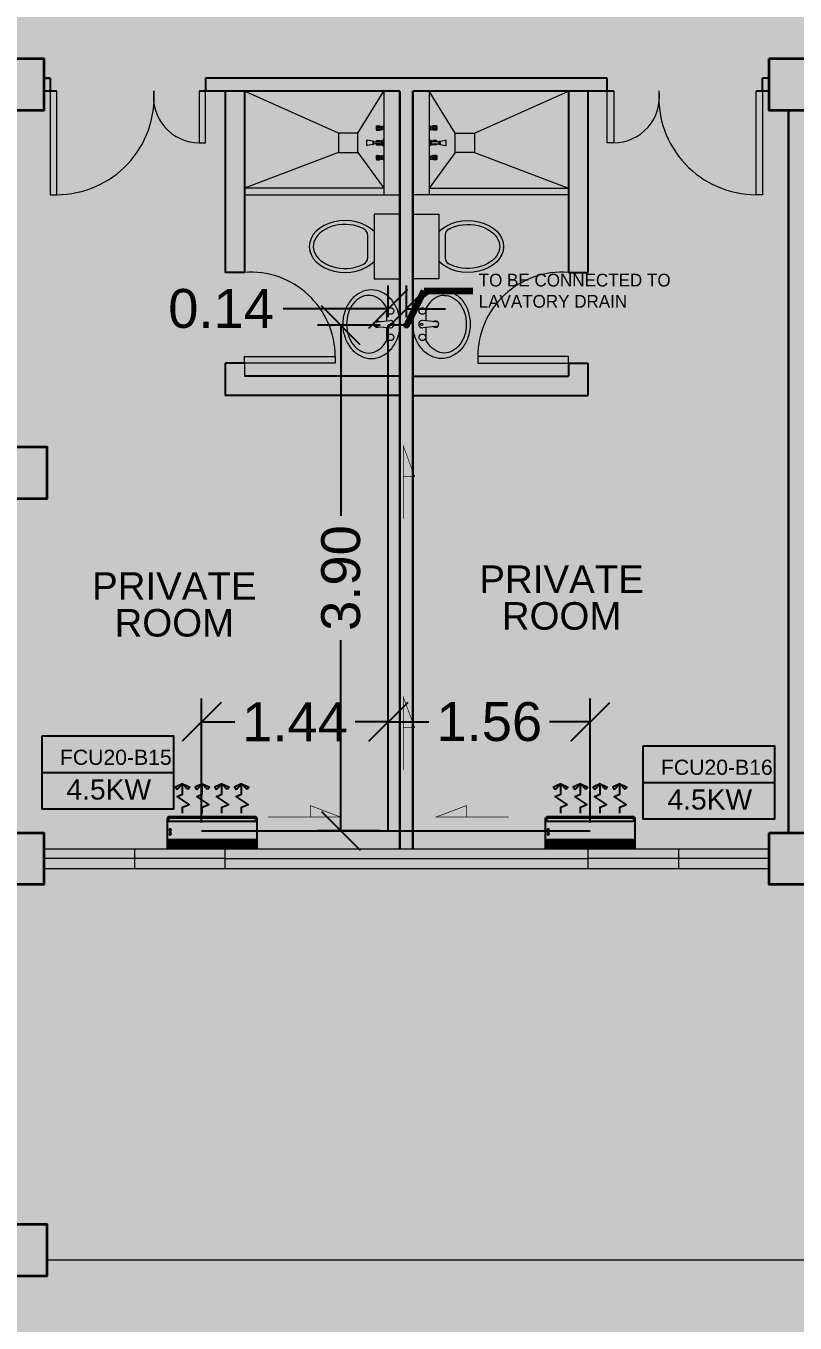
# Model space of a CAD drawing. Header units: millimetres. Extents: x -60 to 576, y -39 to 287.
# Drawn here: x 256.1 to 262.04, y 100.2 to 110.21 of the extents above; entities that cross this region are included whole.
import ezdxf

# ---------------------------------------------------------------- set-up
doc = ezdxf.new("R2010")
doc.units = ezdxf.units.MM
doc.header["$MEASUREMENT"] = 0
for name, color, linetype in [('AIR', 7, 'Continuous'), ('AIR-00', 7, 'Continuous'), ('AIR-02', 7, 'Continuous'), ('AIR-03', 7, 'Continuous'), ('DRAIN PIPE', 7, 'Continuous'), ('fcu drain', 7, 'Continuous'), ('label', 7, 'Continuous'), ('Legends', 7, 'Continuous'), ('M-AC-TEXT', 7, 'Continuous')]:
    doc.layers.add(name, color=color, linetype=linetype)
doc.styles.add('ar-dim-axis', font='romans.shx', dxfattribs={"width": 0.8})
doc.styles.add('OIP FONT', font='GOTHIC.TTF', dxfattribs={"height": 150})
doc.styles.get("Standard").update_dxf_attribs({"font": 'arial.ttf'})
doc.styles.add('SWISSLT175', font='swissl.ttf', dxfattribs={"height": 0.175})
doc.dimstyles.new('ar-dim-axis', dxfattribs={"dimtxt": 350, "dimasz": 250, "dimexe": 75, "dimexo": 75, "dimgap": 200, "dimtad": 1, "dimdec": 0, "dimzin": 12, "dimdsep": 46, "dimtxsty": 'ar-dim-axis', "dimblk": 'ARCHTICK', "dimcen": 120, "dimclrd": 11, "dimclre": 8, "dimclrt": 4, "dimadec": 0, "dimazin": 3, "dimtm": 1, "dimtfac": 1, "dimtdec": 0, "dimtix": 1, "dimtmove": 2, "dimatfit": 3, "dimldrblk": 'ARCHTICK', "dimfxl": 1, "dimtolj": 1, "dimtzin": 0, "dimarcsym": 1})
doc.dimstyles.new('Copy of dimension', dxfattribs={"dimtxt": 0.3, "dimasz": 0.3, "dimexe": 0.18, "dimexo": 0.0625, "dimgap": 0.09, "dimtad": 0, "dimzin": 0, "dimdsep": 46, "dimtxsty": 'Standard', "dimblk": 'OBLIQUE', "dimcen": 0.09, "dimclrd": 256, "dimclre": 256, "dimclrt": 256, "dimadec": 0, "dimazin": 0, "dimtfac": 1, "dimtofl": 0, "dimtmove": 0, "dimatfit": 3, "dimldrblk": 'OBLIQUE', "dimfxl": 1, "dimtolj": 1, "dimtzin": 0, "dimarcsym": 0})

# ---------------------------------------------------------------- blocks, each defined once
blk = doc.blocks.new('_ARCHTICK')
at = {"color": 0, "linetype": 'ByBlock', "const_width": 0.15}
blk.add_lwpolyline([(-0.5, -0.5), (0.5, 0.5)], dxfattribs=at)
blk = doc.blocks.new('CARRIER-S30-32 (FCD)')
at = {"layer": 'AIR-00'}
for p, q in [((0.825, -0.05), (-0.825, -0.05)), ((0.825, -0.075), (-0.825, -0.075)), ((0.825, -0.1), (-0.825, -0.1)), ((0.825, -0.125), (-0.825, -0.125)), ((0.825, -0.15), (-0.825, -0.15)), ((-0.6, -0.025), (-0.6, -0.175)), ((-0.4, -0.025), (-0.4, -0.175)), ((-0.2, -0.025), (-0.2, -0.175)), ((0, -0.025), (0, -0.175)), ((0.2, -0.025), (0.2, -0.175)), ((0.4, -0.025), (0.4, -0.175)), ((0.6, -0.025), (0.6, -0.175))]:
    blk.add_line(p, q, dxfattribs=at)
for points in [[(-0.825, -0.025), (0.825, -0.025), (0.825, -0.175), (-0.825, -0.175)], [(-0.664, -1.134), (-0.562, -1.239), (-0.697, -1.177)], [(-0.461, -1.134), (-0.562, -1.239), (-0.428, -1.177)], [(-0.289, -1.134), (-0.188, -1.239), (-0.322, -1.177)], [(-0.086, -1.134), (-0.188, -1.239), (-0.053, -1.177)], [(0.086, -1.134), (0.187, -1.239), (0.053, -1.177)], [(0.289, -1.134), (0.187, -1.239), (0.322, -1.177)], [(0.461, -1.134), (0.562, -1.239), (0.428, -1.177)], [(0.664, -1.134), (0.562, -1.239), (0.697, -1.177)]]:
    blk.add_lwpolyline(points, close=True, dxfattribs=at)
blk.add_lwpolyline([(-0.8, -0.595), (0.8, -0.595, 0.414214), (0.825, -0.57), (0.825, -0.525), (-0.825, -0.525), (-0.825, -0.57, 0.414214)], format="xyb", close=True, dxfattribs=at)
for points in [[(-0.562, -0.678), (-0.562, -0.794), (-0.44, -0.843), (-0.667, -0.996), (-0.562, -1.044), (-0.562, -1.239)], [(-0.188, -0.678), (-0.188, -0.794), (-0.065, -0.843), (-0.292, -0.996), (-0.188, -1.044), (-0.188, -1.239)], [(0.187, -0.678), (0.187, -0.794), (0.31, -0.843), (0.083, -0.996), (0.187, -1.044), (0.187, -1.239)], [(0.562, -0.678), (0.562, -0.794), (0.685, -0.843), (0.458, -0.996), (0.562, -1.044), (0.562, -1.239)]]:
    blk.add_lwpolyline(points, dxfattribs=at)
at = {"layer": 'AIR-02'}
for centre in [(-0.8, -0.285), (-0.8, -0.36)]:
    blk.add_circle(centre, 0.0187, dxfattribs=at)
at = {"layer": 'AIR-03'}
blk.add_lwpolyline([(-0.8, -0.62), (0.8, -0.62, 0.414214), (0.85, -0.57), (0.85, 0), (-0.85, 0), (-0.85, -0.57, 0.414214)], format="xyb", close=True, dxfattribs=at)
blk = doc.blocks.new('_Oblique')
at = {"color": 0, "linetype": 'ByBlock', "lineweight": -2}
blk.add_line((-0.5, -0.5), (0.5, 0.5), dxfattribs=at)
blk = doc.blocks.new('*D252')
at = {"lineweight": -2, "transparency": 16777216}
for p, q in [((258.898, 107.966), (258.898, 108.212)), ((259.039, 107.966), (259.039, 108.212)), ((258.898, 108.032), (258.086, 108.032)), ((259.039, 108.032), (259.339, 108.032))]:
    blk.add_line(p, q, dxfattribs=at)
at = {"layer": 'Defpoints', "color": 0, "transparency": 16777216}
for p in [(259.039, 108.032), (258.898, 107.904), (259.039, 107.904)]:
    blk.add_point(p, dxfattribs=at)
at = {"lineweight": -2, "transparency": 16777216, "xscale": 0.3, "yscale": 0.3, "zscale": 0.3}
blk.add_blockref('_Oblique', (258.898, 108.032), dxfattribs=at)
at = {"lineweight": -2, "transparency": 16777216, "xscale": 0.3, "yscale": 0.3, "zscale": 0.3, "rotation": 180}
blk.add_blockref('_Oblique', (259.039, 108.032), dxfattribs=at)
at = {"transparency": 16777216, "insert": (257.607, 108.032), "char_height": 0.3, "attachment_point": 5}
blk.add_mtext('\\A1;0.14', dxfattribs=at)
blk = doc.blocks.new('*D253')
at = {"lineweight": -2, "transparency": 16777216}
for p, q in [((258.836, 107.904), (258.352, 107.904)), ((258.532, 107.904), (258.532, 106.432)), ((258.532, 104.002), (258.532, 105.474)), ((258.836, 104.002), (258.352, 104.002))]:
    blk.add_line(p, q, dxfattribs=at)
at = {"layer": 'Defpoints', "color": 0, "transparency": 16777216}
for p in [(258.898, 107.904), (258.532, 104.002), (258.898, 104.002)]:
    blk.add_point(p, dxfattribs=at)
at = {"lineweight": -2, "transparency": 16777216, "xscale": 0.3, "yscale": 0.3, "zscale": 0.3}
for p, rotation in [((258.532, 107.904), 90), ((258.532, 104.002), 270)]:
    blk.add_blockref('_Oblique', p, dxfattribs=dict(at, rotation=rotation))
at = {"transparency": 16777216, "insert": (258.532, 105.953), "char_height": 0.3, "attachment_point": 5, "rotation": 90}
blk.add_mtext('\\A1;3.90', dxfattribs=at)
blk = doc.blocks.new('*D254')
at = {"lineweight": -2, "transparency": 16777216}
for p, q in [((257.457, 104.065), (257.457, 105.023)), ((258.898, 104.065), (258.898, 105.023)), ((257.457, 104.843), (257.713, 104.843)), ((258.898, 104.843), (258.643, 104.843))]:
    blk.add_line(p, q, dxfattribs=at)
at = {"layer": 'Defpoints', "color": 0, "transparency": 16777216}
for p in [(257.457, 104.843), (257.457, 104.002), (258.898, 104.002)]:
    blk.add_point(p, dxfattribs=at)
at = {"lineweight": -2, "transparency": 16777216, "xscale": 0.3, "yscale": 0.3, "zscale": 0.3, "rotation": 180}
blk.add_blockref('_Oblique', (257.457, 104.843), dxfattribs=at)
at = {"lineweight": -2, "transparency": 16777216, "xscale": 0.3, "yscale": 0.3, "zscale": 0.3}
blk.add_blockref('_Oblique', (258.898, 104.843), dxfattribs=at)
at = {"transparency": 16777216, "insert": (258.178, 104.843), "char_height": 0.3, "attachment_point": 5}
blk.add_mtext('\\A1;1.44', dxfattribs=at)
blk = doc.blocks.new('*D255')
at = {"lineweight": -2, "transparency": 16777216}
for p, q in [((258.898, 104.065), (258.898, 105.023)), ((260.457, 104.065), (260.457, 105.023)), ((258.898, 104.843), (259.212, 104.843)), ((260.457, 104.843), (260.143, 104.843))]:
    blk.add_line(p, q, dxfattribs=at)
at = {"layer": 'Defpoints', "color": 0, "transparency": 16777216}
for p in [(260.457, 104.843), (258.898, 104.002), (260.457, 104.002)]:
    blk.add_point(p, dxfattribs=at)
at = {"lineweight": -2, "transparency": 16777216, "xscale": 0.3, "yscale": 0.3, "zscale": 0.3, "rotation": 180}
blk.add_blockref('_Oblique', (258.898, 104.843), dxfattribs=at)
at = {"lineweight": -2, "transparency": 16777216, "xscale": 0.3, "yscale": 0.3, "zscale": 0.3}
blk.add_blockref('_Oblique', (260.457, 104.843), dxfattribs=at)
at = {"transparency": 16777216, "insert": (259.678, 104.843), "char_height": 0.3, "attachment_point": 5}
blk.add_mtext('\\A1;1.56', dxfattribs=at)

msp = doc.modelspace()

# ---------------------------------------------------------------- linework, layer by layer
at = {"color": 8, "lineweight": 25}
for p, q in [((256.288, 109.812), (256.238, 109.812)), ((256.238, 109.812), (256.288, 109.812)), ((256.288, 109.812), (256.288, 109.712)), ((260.588, 109.812), (257.488, 109.812)), ((257.488, 109.812), (257.488, 109.712)), ((260.588, 109.712), (260.588, 109.812)), ((261.838, 109.812), (261.788, 109.812)), ((261.788, 109.712), (261.788, 109.812)), ((256.338, 109.712), (256.238, 109.712)), ((258.988, 109.712), (257.438, 109.712)), ((258.988, 103.862), (258.988, 109.712)), ((258.988, 109.712), (258.988, 103.862)), ((259.088, 103.862), (259.088, 109.712)), ((259.088, 109.712), (259.088, 103.862)), ((260.638, 109.712), (259.088, 109.712)), ((261.838, 109.712), (261.738, 109.712)), ((261.988, 103.987), (261.988, 109.562)), ((261.988, 109.562), (261.988, 103.987)), ((258.988, 107.327), (258.988, 109.277))]:
    msp.add_line(p, q, dxfattribs=at)
at = {"color": 8, "lineweight": 25, "ltscale": 0.3}
for p, q in [((257.638, 109.712), (257.638, 108.312)), ((257.788, 109.712), (257.788, 108.312)), ((260.288, 109.712), (260.288, 108.312)), ((260.438, 109.712), (260.438, 108.312)), ((257.788, 108.312), (257.638, 108.312)), ((260.288, 108.312), (260.438, 108.312)), ((257.638, 107.612), (257.638, 107.362)), ((257.788, 107.612), (257.638, 107.612)), ((260.288, 107.612), (260.288, 107.512)), ((260.288, 107.612), (260.438, 107.612)), ((260.438, 107.612), (260.438, 107.362)), ((258.988, 107.512), (257.788, 107.512)), ((259.088, 107.512), (260.288, 107.512)), ((258.988, 107.362), (257.638, 107.362)), ((259.088, 107.362), (260.438, 107.362))]:
    msp.add_line(p, q, dxfattribs=at)
at = {"color": 8, "lineweight": 9}
for p, q in [((258.863, 109.712), (257.788, 109.712)), ((258.863, 109.712), (258.863, 108.912)), ((259.213, 109.712), (259.213, 108.912)), ((258.805, 109.439), (258.805, 109.413)), ((258.805, 109.439), (258.806, 109.439)), ((258.806, 109.439), (258.808, 109.443)), ((258.806, 109.439), (258.806, 109.413)), ((258.808, 109.443), (258.808, 109.409)), ((258.808, 109.443), (258.83, 109.443)), ((258.817, 109.439), (258.829, 109.439)), ((258.83, 109.443), (258.834, 109.441)), ((258.83, 109.439), (258.83, 109.432)), ((258.836, 109.44), (258.842, 109.44)), ((258.842, 109.44), (258.844, 109.439)), ((258.842, 109.44), (258.842, 109.412)), ((258.844, 109.439), (258.844, 109.413)), ((258.856, 109.437), (258.844, 109.437)), ((258.863, 109.443), (258.856, 109.44)), ((258.856, 109.44), (258.856, 109.412)), ((258.863, 109.443), (258.863, 109.409)), ((258.863, 109.443), (258.863, 109.409)), ((258.863, 109.443), (258.863, 109.443)), ((259.213, 109.443), (259.213, 109.409)), ((259.214, 109.443), (259.213, 109.443)), ((259.214, 109.443), (259.214, 109.409)), ((259.214, 109.443), (259.221, 109.44)), ((259.221, 109.44), (259.221, 109.412)), ((259.221, 109.437), (259.233, 109.437)), ((259.235, 109.44), (259.233, 109.439)), ((259.233, 109.439), (259.233, 109.413)), ((259.235, 109.44), (259.235, 109.412)), ((259.241, 109.44), (259.235, 109.44)), ((259.247, 109.443), (259.243, 109.441)), ((259.269, 109.443), (259.247, 109.443)), ((259.247, 109.439), (259.247, 109.432)), ((259.26, 109.439), (259.248, 109.439)), ((259.269, 109.443), (259.269, 109.409)), ((259.27, 109.439), (259.269, 109.443)), ((259.27, 109.439), (259.27, 109.413)), ((259.272, 109.439), (259.27, 109.439)), ((259.272, 109.439), (259.272, 109.413)), ((258.778, 109.325), (258.736, 109.333)), ((258.805, 109.413), (258.806, 109.413)), ((258.806, 109.413), (258.808, 109.409)), ((258.808, 109.409), (258.83, 109.409)), ((258.817, 109.432), (258.829, 109.432)), ((258.817, 109.42), (258.829, 109.42)), ((258.817, 109.413), (258.829, 109.413)), ((258.83, 109.413), (258.83, 109.42)), ((258.83, 109.409), (258.834, 109.412)), ((258.836, 109.412), (258.842, 109.412)), ((258.842, 109.412), (258.844, 109.413)), ((258.856, 109.415), (258.844, 109.415)), ((258.863, 109.409), (258.856, 109.412)), ((258.857, 109.33), (258.863, 109.341)), ((258.863, 109.409), (258.863, 109.409)), ((258.863, 109.341), (258.863, 109.283)), ((259.214, 109.409), (259.213, 109.409)), ((259.219, 109.33), (259.213, 109.341)), ((259.213, 109.341), (259.213, 109.283)), ((259.214, 109.409), (259.221, 109.412)), ((259.221, 109.415), (259.233, 109.415)), ((259.235, 109.412), (259.233, 109.413)), ((259.241, 109.412), (259.235, 109.412)), ((259.247, 109.409), (259.243, 109.412)), ((259.247, 109.413), (259.247, 109.42)), ((259.269, 109.409), (259.247, 109.409)), ((259.26, 109.432), (259.248, 109.432)), ((259.26, 109.42), (259.248, 109.42)), ((259.26, 109.413), (259.248, 109.413)), ((259.27, 109.413), (259.269, 109.409)), ((259.272, 109.413), (259.27, 109.413)), ((259.299, 109.325), (259.341, 109.333)), ((258.731, 109.293), (258.731, 109.332)), ((258.778, 109.3), (258.736, 109.292)), ((258.785, 109.325), (258.778, 109.325)), ((258.778, 109.325), (258.778, 109.3)), ((258.778, 109.325), (258.778, 109.3)), ((258.778, 109.3), (258.785, 109.3)), ((258.785, 109.3), (258.785, 109.325)), ((258.785, 109.32), (258.848, 109.32)), ((258.848, 109.305), (258.785, 109.305)), ((258.805, 109.325), (258.805, 109.32)), ((258.805, 109.325), (258.806, 109.325)), ((258.805, 109.305), (258.805, 109.299)), ((258.805, 109.299), (258.806, 109.299)), ((258.806, 109.325), (258.808, 109.329)), ((258.806, 109.325), (258.806, 109.32)), ((258.806, 109.305), (258.806, 109.299)), ((258.806, 109.299), (258.808, 109.296)), ((258.808, 109.329), (258.808, 109.32)), ((258.808, 109.329), (258.83, 109.329)), ((258.808, 109.305), (258.808, 109.296)), ((258.808, 109.296), (258.83, 109.296)), ((258.817, 109.325), (258.829, 109.325)), ((258.817, 109.299), (258.829, 109.299)), ((258.83, 109.329), (258.834, 109.327)), ((258.83, 109.326), (258.83, 109.32)), ((258.83, 109.299), (258.83, 109.305)), ((258.83, 109.296), (258.834, 109.298)), ((258.836, 109.326), (258.842, 109.326)), ((258.836, 109.298), (258.842, 109.298)), ((258.842, 109.326), (258.842, 109.32)), ((258.842, 109.326), (258.844, 109.326)), ((258.842, 109.305), (258.842, 109.298)), ((258.842, 109.298), (258.844, 109.299)), ((258.844, 109.326), (258.844, 109.32)), ((258.848, 109.324), (258.844, 109.324)), ((258.844, 109.305), (258.844, 109.299)), ((258.848, 109.301), (258.844, 109.301)), ((258.848, 109.295), (258.848, 109.33)), ((258.848, 109.33), (258.857, 109.33)), ((258.848, 109.32), (258.848, 109.305)), ((258.857, 109.295), (258.848, 109.295)), ((258.857, 109.295), (258.857, 109.33)), ((258.857, 109.33), (258.857, 109.295)), ((258.863, 109.283), (258.857, 109.295)), ((259.213, 109.283), (259.219, 109.295)), ((259.219, 109.295), (259.219, 109.33)), ((259.229, 109.33), (259.219, 109.33)), ((259.219, 109.33), (259.219, 109.295)), ((259.219, 109.295), (259.229, 109.295)), ((259.229, 109.295), (259.229, 109.33)), ((259.229, 109.324), (259.233, 109.324)), ((259.291, 109.32), (259.229, 109.32)), ((259.229, 109.32), (259.229, 109.305)), ((259.229, 109.305), (259.291, 109.305)), ((259.229, 109.301), (259.233, 109.301)), ((259.233, 109.326), (259.233, 109.32)), ((259.235, 109.326), (259.233, 109.326)), ((259.233, 109.305), (259.233, 109.299)), ((259.235, 109.298), (259.233, 109.299)), ((259.235, 109.326), (259.235, 109.32)), ((259.241, 109.326), (259.235, 109.326)), ((259.235, 109.305), (259.235, 109.298)), ((259.241, 109.298), (259.235, 109.298)), ((259.247, 109.329), (259.243, 109.327)), ((259.247, 109.296), (259.243, 109.298)), ((259.269, 109.329), (259.247, 109.329)), ((259.247, 109.326), (259.247, 109.32)), ((259.247, 109.299), (259.247, 109.305)), ((259.269, 109.296), (259.247, 109.296)), ((259.26, 109.325), (259.248, 109.325)), ((259.26, 109.299), (259.248, 109.299)), ((259.269, 109.329), (259.269, 109.32)), ((259.27, 109.325), (259.269, 109.329)), ((259.269, 109.305), (259.269, 109.296)), ((259.27, 109.299), (259.269, 109.296)), ((259.27, 109.325), (259.27, 109.32)), ((259.272, 109.325), (259.27, 109.325)), ((259.27, 109.305), (259.27, 109.299)), ((259.272, 109.299), (259.27, 109.299)), ((259.272, 109.325), (259.272, 109.32)), ((259.272, 109.305), (259.272, 109.299)), ((259.291, 109.325), (259.299, 109.325)), ((259.291, 109.3), (259.291, 109.325)), ((259.299, 109.3), (259.291, 109.3)), ((259.299, 109.325), (259.299, 109.3)), ((259.299, 109.325), (259.299, 109.3)), ((259.299, 109.3), (259.341, 109.292)), ((259.345, 109.293), (259.345, 109.332)), ((258.805, 109.212), (258.806, 109.212)), ((258.805, 109.212), (258.805, 109.186)), ((258.805, 109.186), (258.806, 109.186)), ((258.806, 109.212), (258.808, 109.215)), ((258.806, 109.212), (258.806, 109.186)), ((258.806, 109.186), (258.808, 109.182)), ((258.808, 109.215), (258.83, 109.215)), ((258.808, 109.215), (258.808, 109.182)), ((258.808, 109.182), (258.83, 109.182)), ((258.817, 109.212), (258.829, 109.212)), ((258.817, 109.205), (258.829, 109.205)), ((258.817, 109.193), (258.829, 109.193)), ((258.817, 109.186), (258.829, 109.186)), ((258.83, 109.215), (258.834, 109.213)), ((258.83, 109.212), (258.83, 109.205)), ((258.83, 109.186), (258.83, 109.193)), ((258.83, 109.182), (258.834, 109.184)), ((258.836, 109.213), (258.842, 109.213)), ((258.836, 109.185), (258.842, 109.185)), ((258.842, 109.213), (258.842, 109.185)), ((258.842, 109.213), (258.844, 109.212)), ((258.842, 109.185), (258.844, 109.186)), ((258.844, 109.212), (258.844, 109.186)), ((258.856, 109.21), (258.844, 109.21)), ((258.856, 109.187), (258.844, 109.187)), ((258.862, 109.216), (258.856, 109.212)), ((258.856, 109.212), (258.856, 109.185)), ((258.862, 109.182), (258.856, 109.185)), ((258.862, 109.216), (258.863, 109.216)), ((258.862, 109.216), (258.862, 109.182)), ((258.862, 109.182), (258.863, 109.182)), ((258.863, 109.216), (258.863, 109.182)), ((259.214, 109.216), (259.213, 109.216)), ((259.213, 109.216), (259.213, 109.182)), ((259.214, 109.182), (259.213, 109.182)), ((259.214, 109.216), (259.221, 109.212)), ((259.214, 109.216), (259.214, 109.182)), ((259.214, 109.182), (259.221, 109.185)), ((259.221, 109.212), (259.221, 109.185)), ((259.221, 109.21), (259.233, 109.21)), ((259.221, 109.187), (259.233, 109.187)), ((259.235, 109.213), (259.233, 109.212)), ((259.233, 109.212), (259.233, 109.186)), ((259.235, 109.185), (259.233, 109.186)), ((259.241, 109.213), (259.235, 109.213)), ((259.235, 109.213), (259.235, 109.185)), ((259.241, 109.185), (259.235, 109.185)), ((259.247, 109.215), (259.243, 109.213)), ((259.247, 109.182), (259.243, 109.184)), ((259.269, 109.215), (259.247, 109.215)), ((259.247, 109.212), (259.247, 109.205)), ((259.247, 109.186), (259.247, 109.193)), ((259.269, 109.182), (259.247, 109.182)), ((259.26, 109.212), (259.248, 109.212)), ((259.26, 109.205), (259.248, 109.205)), ((259.26, 109.193), (259.248, 109.193)), ((259.26, 109.186), (259.248, 109.186)), ((259.27, 109.212), (259.269, 109.215)), ((259.269, 109.215), (259.269, 109.182)), ((259.27, 109.186), (259.269, 109.182)), ((259.272, 109.212), (259.27, 109.212)), ((259.27, 109.212), (259.27, 109.186)), ((259.272, 109.186), (259.27, 109.186)), ((259.272, 109.212), (259.272, 109.186)), ((258.988, 108.762), (258.788, 108.762)), ((258.788, 108.762), (258.788, 108.262)), ((258.988, 108.262), (258.988, 108.762)), ((259.088, 108.762), (259.288, 108.762)), ((259.088, 108.262), (259.088, 108.762)), ((259.288, 108.762), (259.288, 108.262)), ((258.738, 108.603), (258.738, 108.422)), ((259.338, 108.603), (259.338, 108.422)), ((258.788, 108.262), (258.988, 108.262)), ((259.288, 108.262), (259.088, 108.262)), ((258.886, 107.937), (258.886, 108.039)), ((259.19, 107.937), (259.19, 108.039)), ((258.79, 107.927), (258.912, 107.94)), ((259.286, 107.927), (259.164, 107.94)), ((258.79, 107.898), (258.912, 107.885)), ((259.286, 107.898), (259.164, 107.885)), ((256.238, 103.862), (258.988, 103.862)), ((256.238, 103.862), (256.238, 103.712)), ((256.938, 103.862), (256.938, 103.712)), ((257.638, 103.712), (257.638, 103.862)), ((258.988, 103.862), (259.088, 103.862)), ((259.088, 103.862), (261.838, 103.862)), ((260.438, 103.862), (260.438, 103.712)), ((261.138, 103.862), (261.138, 103.712)), ((261.838, 103.712), (261.838, 103.862)), ((257.638, 103.787), (256.238, 103.787)), ((257.638, 103.787), (260.438, 103.787)), ((261.838, 103.787), (260.438, 103.787)), ((256.238, 103.712), (259.088, 103.712)), ((258.988, 103.712), (261.838, 103.712)), ((271.588, 100.687), (256.263, 100.687))]:
    msp.add_line(p, q, dxfattribs=at)
at = {"color": 8, "lineweight": 9, "ltscale": 0.3}
for p, q in [((258.513, 109.387), (257.788, 109.712)), ((258.663, 109.387), (258.863, 109.712)), ((259.413, 109.387), (259.213, 109.712)), ((259.563, 109.387), (260.288, 109.712)), ((258.513, 109.237), (257.788, 108.962)), ((258.663, 109.237), (258.863, 108.962)), ((259.413, 109.237), (259.213, 108.962)), ((259.563, 109.237), (260.288, 108.962))]:
    msp.add_line(p, q, dxfattribs=at)
at = {"color": 8, "lineweight": 13, "ltscale": 0.3}
msp.add_line((257.788, 107.612), (257.788, 107.512), dxfattribs=at)
at = {"color": 8, "lineweight": 35}
for points in [[(255.838, 109.962), (256.238, 109.962), (256.238, 109.562), (255.838, 109.562)], [(261.838, 109.962), (262.238, 109.962), (262.238, 109.562), (261.838, 109.562)], [(255.863, 106.965), (256.263, 106.965), (256.263, 106.565), (255.863, 106.565)], [(255.838, 103.987), (256.238, 103.987), (256.238, 103.587), (255.838, 103.587)], [(261.838, 103.987), (262.238, 103.987), (262.238, 103.587), (261.838, 103.587)], [(255.863, 100.965), (256.263, 100.965), (256.263, 100.565), (255.863, 100.565)]]:
    msp.add_lwpolyline(points, close=True, dxfattribs=at)
at = {"color": 8, "lineweight": 13, "ltscale": 0.03}
for points in [[(256.338, 109.712), (256.288, 109.712), (256.288, 108.912), (256.338, 108.912)], [(257.488, 109.712), (257.438, 109.712), (257.438, 109.312), (257.488, 109.312)], [(260.588, 109.712), (260.638, 109.712), (260.638, 109.312), (260.588, 109.312)], [(261.738, 109.712), (261.788, 109.712), (261.788, 108.912), (261.738, 108.912)], [(257.788, 107.612), (257.788, 107.662), (258.488, 107.662), (258.488, 107.612)], [(260.288, 107.612), (260.288, 107.662), (259.588, 107.662), (259.588, 107.612)]]:
    msp.add_lwpolyline(points, close=True, dxfattribs=at)
at = {"color": 8, "lineweight": 9, "ltscale": 0.03}
for points in [[(258.663, 109.237), (258.663, 109.387), (258.513, 109.387), (258.513, 109.237)], [(259.413, 109.237), (259.413, 109.387), (259.563, 109.387), (259.563, 109.237)]]:
    msp.add_lwpolyline(points, close=True, dxfattribs=at)
at = {"color": 8, "lineweight": 9, "ltscale": 0.3}
for points in [[(258.863, 108.962), (257.788, 108.962), (257.788, 108.912), (258.988, 108.912), (258.988, 108.912)], [(259.213, 108.962), (260.288, 108.962), (260.288, 108.912), (259.088, 108.912), (259.088, 108.912)]]:
    msp.add_lwpolyline(points, dxfattribs=at)
at = {"color": 8, "lineweight": 9}
for points in [[(258.767, 108.177, 0.11576), (258.685, 108.158, 0.104047), (258.611, 108.1, 0.090875), (258.564, 108.016, 0.083344), (258.546, 107.912, 0.083344), (258.564, 107.809, 0.090875), (258.611, 107.725, 0.104047), (258.685, 107.667, 0.11576), (258.767, 107.647, 0.11576), (258.85, 107.667, 0.104047), (258.924, 107.725, 0.090875), (258.971, 107.809, 0.083344), (258.988, 107.912, 0.083344), (258.971, 108.016, 0.090875), (258.924, 108.1, 0.104047), (258.85, 108.158, 0.11576)], [(259.309, 108.177, -0.11576), (259.392, 108.158, -0.104047), (259.466, 108.1, -0.090875), (259.513, 108.016, -0.083344), (259.53, 107.912, -0.083344), (259.513, 107.809, -0.090875), (259.466, 107.725, -0.104047), (259.392, 107.667, -0.11576), (259.309, 107.647, -0.11576), (259.227, 107.667, -0.104047), (259.153, 107.725, -0.090875), (259.106, 107.809, -0.083344), (259.088, 107.912, -0.083344), (259.106, 108.016, -0.090875), (259.153, 108.1, -0.104047), (259.227, 108.158, -0.11576)]]:
    msp.add_lwpolyline(points, format="xyb", close=True, dxfattribs=at)
for points in [[(258.746, 108.135, 0.124838), (258.684, 108.119, 0.105788), (258.626, 108.07, 0.086697), (258.59, 108, 0.076776), (258.576, 107.912, 0.076776), (258.59, 107.825, 0.086697), (258.626, 107.755, 0.105788), (258.684, 107.706, 0.124838), (258.746, 107.69, 0.124838), (258.809, 107.706, 0.105788), (258.866, 107.755, 0.040067), (258.886, 107.786), (258.886, 107.888, 0.040067)], [(259.33, 108.135, -0.124838), (259.393, 108.119, -0.105788), (259.45, 108.07, -0.086697), (259.487, 108, -0.076776), (259.5, 107.912, -0.076776), (259.487, 107.825, -0.086697), (259.45, 107.755, -0.105788), (259.393, 107.706, -0.124838), (259.33, 107.69, -0.124838), (259.268, 107.706, -0.105788), (259.21, 107.755, -0.040067), (259.19, 107.786), (259.19, 107.888, -0.040067)]]:
    msp.add_lwpolyline(points, format="xyb", dxfattribs=at)
for centre, radius in [((258.915, 108.014), 0.0255), ((259.161, 108.014), 0.0255), ((258.915, 107.811), 0.0255), ((258.922, 107.912), 0.0095), ((259.161, 107.811), 0.0255), ((259.155, 107.912), 0.0095)]:
    msp.add_circle(centre, radius, dxfattribs=at)
at = {"color": 8, "lineweight": 13, "ltscale": 0.03}
for centre, radius, start, end in [((256.338, 109.664), 0.752, 270, 3.6952), ((257.438, 109.666), 0.353, 172.3719, 270), ((260.638, 109.666), 0.353, 270, 7.6281), ((261.738, 109.664), 0.752, 176.3048, 270), ((257.836, 107.662), 0.652, 0, 94.2422), ((260.24, 107.662), 0.652, 85.7578, 180)]:
    msp.add_arc(centre, radius, start, end, dxfattribs=at)
at = {"color": 8, "lineweight": 9}
for centre, radius, start, end in [((258.688, 108.603), 0.05, 0, 61.8499), ((259.388, 108.603), 0.05, 118.1501, 180), ((258.688, 108.422), 0.05, 298.0084, 360), ((259.388, 108.422), 0.05, 180, 241.9916), ((258.746, 108.004), 0.131, 61.5364, 90), ((259.33, 108.004), 0.131, 90, 118.4636), ((258.722, 107.96), 0.181, 37.3815, 61.5364), ((258.685, 107.931), 0.228, 28.2037, 37.3815), ((259.392, 107.931), 0.228, 142.6185, 151.7963), ((259.354, 107.96), 0.181, 118.4636, 142.6185), ((258.813, 107.912), 0.025, 48.7978, 143.6932), ((258.915, 107.912), 0.028, 263.7545, 96.2455), ((259.161, 107.912), 0.028, 83.7545, 276.2455), ((259.263, 107.912), 0.025, 36.3068, 131.2022), ((258.813, 107.912), 0.025, 161.3793, 198.6207), ((258.884, 107.912), 0.0948, 171.2026, 188.7974), ((258.813, 107.912), 0.025, 216.3068, 311.2022), ((259.263, 107.912), 0.025, 228.7978, 323.6932), ((259.192, 107.912), 0.0948, 351.2026, 8.7974), ((259.263, 107.912), 0.025, 341.3793, 18.6207)]:
    msp.add_arc(centre, radius, start, end, dxfattribs=at)
for centre, major_axis, ratio, start_param, end_param in [((258.818, 109.452), (0.00896, 0.00896), 1, 3.15309, 3.864175), ((258.829, 109.443), (-0.00268, 0.00268), 1, 2.356082, 2.983721), ((258.823, 109.454), (-0.0118, 0.0118), 1, 2.876824, 3.009049), ((258.836, 109.444), (-0.00268, 0.00268), 1, 1.862141, 2.356082), ((258.812, 109.426), (0.00268, 0.00268), 1, 1.643677, 3.068487), ((258.818, 109.4), (-0.00896, 0.00896), 1, -0.722807, -0.011722), ((258.817, 109.422), (0.00738, 0.00738), 1, 0.858879, 1.643677), ((258.817, 109.43), (-0.00738, 0.00738), 1, 1.497691, 2.282489), ((258.829, 109.428), (0.00268, 0.00268), 1, 0.157647, 0.785286), ((258.829, 109.424), (0.00268, 0.00268), 1, 3.926878, 4.554518), ((258.829, 109.409), (-0.00268, 0.00268), 1, -1.41315, -0.785511), ((258.824, 109.421), (-0.00887, 0.00887), 1, 4.509022, 4.870036), ((258.824, 109.431), (-0.00887, 0.00887), 1, 2.983721, 3.344735), ((258.823, 109.398), (0.0118, 0.0118), 1, 0.132318, 0.264544), ((258.831, 109.426), (0.00268, 0.00268), 1, 4.915531, 6.079819), ((258.836, 109.408), (-0.00268, 0.00268), 1, -0.785511, -0.291569), ((259.342, 109.33), (-0.00268, -0.00268), 1, 2.92514, 4.295202), ((258.735, 109.295), (-0.00268, 0.00268), 1, 1.354119, 2.724181), ((258.818, 109.338), (0.00896, 0.00896), 1, 3.15309, 3.864175), ((258.818, 109.287), (0.00896, 0.00896), 1, 0.847989, 1.559075), ((258.829, 109.329), (0.00268, 0.00268), 1, 3.926878, 4.554518), ((258.829, 109.296), (0.00268, 0.00268), 1, 0.157647, 0.785286), ((258.823, 109.341), (-0.0118, 0.0118), 1, 2.876824, 3.009049), ((258.823, 109.284), (-0.0118, 0.0118), 1, -1.438478, -1.306252), ((258.836, 109.33), (0.00268, 0.00268), 1, 3.432937, 3.926878), ((258.836, 109.295), (0.00268, 0.00268), 1, 0.785286, 1.279227), ((258.812, 109.199), (0.00268, 0.00268), 1, 1.643677, 3.068487), ((258.818, 109.225), (0.00896, 0.00896), 1, 3.15309, 3.864175), ((258.818, 109.173), (-0.00896, 0.00896), 1, -0.722807, -0.011722), ((258.817, 109.194), (0.00738, 0.00738), 1, 0.858879, 1.643677), ((258.817, 109.203), (-0.00738, 0.00738), 1, 1.497691, 2.282489), ((258.829, 109.216), (-0.00268, 0.00268), 1, 2.356082, 2.983721), ((258.829, 109.201), (0.00268, 0.00268), 1, 0.157647, 0.785286), ((258.829, 109.197), (0.00268, 0.00268), 1, 3.926878, 4.554518), ((258.829, 109.182), (-0.00268, 0.00268), 1, -1.41315, -0.785511), ((258.823, 109.227), (0.0118, 0.0118), 1, 4.44762, 4.579846), ((258.824, 109.194), (-0.00887, 0.00887), 1, 4.509022, 4.870036), ((258.824, 109.204), (-0.00887, 0.00887), 1, 2.983721, 3.344735), ((258.823, 109.171), (0.0118, 0.0118), 1, 0.132318, 0.264544), ((258.836, 109.217), (-0.00268, 0.00268), 1, 1.862141, 2.356082), ((258.831, 109.199), (0.00268, 0.00268), 1, 4.915531, 6.079819), ((258.836, 109.181), (-0.00268, 0.00268), 1, -0.785511, -0.291569), ((258.563, 108.512), (0.275, 0), 0.727273, 0.612555, 5.670631)]:
    msp.add_ellipse(centre, major_axis=major_axis, ratio=ratio, start_param=start_param, end_param=end_param, dxfattribs=at)
at = {"color": 8, "lineweight": 9, "extrusion": (2.88216e-41, -4.99074e-41, -1)}
for centre, major_axis, start_param, end_param in [((259.241, 109.444), (0.00268, -0.00268), 0.291344, 0.785286), ((259.254, 109.454), (-0.0118, -0.0118), -0.264769, -0.132543), ((259.248, 109.443), (-0.00268, -0.00268), -0.785511, -0.157871), ((259.259, 109.452), (-0.00896, -0.00896), -1.559299, -0.848214), ((259.241, 109.408), (0.00268, -0.00268), 3.926878, 4.42082), ((259.253, 109.421), (-0.00887, -0.00887), 1.36743, 1.728443), ((259.246, 109.426), (-0.00268, -0.00268), 0.203142, 1.36743), ((259.253, 109.431), (0.00887, -0.00887), 1.412925, 1.773938), ((259.254, 109.398), (-0.0118, -0.0118), 1.703115, 1.83534), ((259.248, 109.428), (0.00268, -0.00268), 3.299239, 3.926878), ((259.248, 109.424), (0.00268, -0.00268), 0.785286, 1.412925), ((259.248, 109.409), (0.00268, -0.00268), 3.299239, 3.926878), ((259.259, 109.422), (0.00738, -0.00738), 4.000472, 4.78527), ((259.259, 109.43), (-0.00738, -0.00738), 4.639283, 5.424081), ((259.259, 109.4), (0.00896, -0.00896), 3.989582, 4.700667), ((259.264, 109.426), (0.00268, -0.00268), 4.78527, 6.21008), ((259.241, 109.33), (-0.00268, -0.00268), -1.279452, -0.785511), ((259.241, 109.295), (0.00268, -0.00268), 3.926878, 4.42082), ((259.254, 109.341), (0.0118, -0.0118), 1.306028, 1.438253), ((259.254, 109.284), (0.0118, -0.0118), 3.273911, 3.406137), ((259.248, 109.329), (-0.00268, -0.00268), -0.785511, -0.157871), ((259.248, 109.296), (0.00268, -0.00268), 3.299239, 3.926878), ((259.259, 109.338), (0.00896, -0.00896), 0.011497, 0.722582), ((259.259, 109.287), (-0.00896, -0.00896), 2.418785, 3.129871), ((259.342, 109.295), (0.00268, -0.00268), 6.066508, 7.43657), ((259.241, 109.217), (-0.00268, -0.00268), -1.279452, -0.785511), ((259.241, 109.181), (-0.00268, -0.00268), 2.356082, 2.850023), ((259.253, 109.194), (0.00887, -0.00887), 2.938226, 3.299239), ((259.246, 109.199), (-0.00268, -0.00268), 0.203142, 1.36743), ((259.253, 109.204), (-0.00887, -0.00887), -0.157871, 0.203142), ((259.254, 109.227), (-0.0118, -0.0118), -0.264769, -0.132543), ((259.254, 109.171), (-0.0118, -0.0118), 1.703115, 1.83534), ((259.248, 109.216), (0.00268, -0.00268), 0.785286, 1.412925), ((259.248, 109.201), (0.00268, -0.00268), 3.299239, 3.926878), ((259.248, 109.197), (0.00268, -0.00268), 0.785286, 1.412925), ((259.248, 109.182), (-0.00268, -0.00268), 1.728443, 2.356082), ((259.259, 109.225), (-0.00896, -0.00896), -1.559299, -0.848214), ((259.259, 109.194), (0.00738, -0.00738), 4.000472, 4.78527), ((259.259, 109.203), (0.00738, -0.00738), 6.21008, 6.994878), ((259.259, 109.173), (-0.00896, -0.00896), 2.418785, 3.129871), ((259.264, 109.199), (-0.00268, -0.00268), 3.214474, 4.639283)]:
    msp.add_ellipse(centre, major_axis=major_axis, ratio=1, start_param=start_param, end_param=end_param, dxfattribs=at)
at = {"color": 8, "lineweight": 9, "extrusion": (-2.88216e-41, -4.99074e-41, -1)}
msp.add_ellipse((258.735, 109.33), major_axis=(-0.00268, 0.00268), ratio=1, start_param=6.066732, end_param=7.436794, dxfattribs=at)
at = {"color": 8, "lineweight": 9, "extrusion": (0, 0, -1)}
msp.add_ellipse((259.513, 108.512), major_axis=(-0.275, 0), ratio=0.727273, start_param=0.612555, end_param=5.670631, dxfattribs=at)
at = {"color": 8, "lineweight": 9}
for points in [[(258.712, 108.647), (258.695, 108.656), (258.677, 108.663), (258.586, 108.69), (258.499, 108.685), (258.367, 108.627), (258.326, 108.577), (258.313, 108.479), (258.339, 108.427), (258.45, 108.353), (258.533, 108.335), (258.647, 108.351), (258.682, 108.362), (258.712, 108.378)], [(259.365, 108.647), (259.381, 108.656), (259.399, 108.663), (259.49, 108.69), (259.578, 108.685), (259.709, 108.627), (259.75, 108.577), (259.764, 108.479), (259.738, 108.427), (259.627, 108.353), (259.543, 108.335), (259.429, 108.351), (259.394, 108.362), (259.365, 108.378)]]:
    msp.add_open_spline(points, degree=3, knots=[0.937253, 0.937253, 0.937253, 0.937253, 1.185372, 1.185372, 2.113864, 2.113864, 3.042356, 3.042356, 3.970847, 3.970847, 4.899339, 4.899339, 5.346062, 5.346062, 5.346062, 5.346062], dxfattribs=at)
at = {"layer": 'DRAIN PIPE', "color": 7, "linetype": 'Continuous', "const_width": 0.005}
for points in [[(259.014, 106.411), (259.014, 106.971), (259.102, 106.736), (259.014, 106.736)], [(259.014, 104.473), (259.014, 105.033), (259.102, 104.798), (259.014, 104.798)], [(257.97, 104.108), (258.53, 104.108), (258.295, 104.197), (258.295, 104.108)], [(259.827, 104.108), (259.267, 104.108), (259.502, 104.197), (259.502, 104.108)]]:
    msp.add_lwpolyline(points, dxfattribs=at)
at = {"layer": 'fcu drain', "linetype": 'Continuous'}
for p, q in [((258.898, 104.002), (258.898, 107.904)), ((259.039, 107.904), (258.898, 107.904)), ((257.457, 104.002), (260.457, 104.002))]:
    msp.add_line(p, q, dxfattribs=at)
msp.add_circle((259.039, 107.904), 0.0183, dxfattribs=at)
at = {"layer": 'fcu drain', "color": 2, "linetype": 'Continuous'}
msp.add_circle((259.039, 107.904), 0.00904, dxfattribs=at)
at = {"layer": 'Legends', "linetype": 'Continuous', "lineweight": 25}
for p, q in [((256.226, 104.452), (257.239, 104.452)), ((260.866, 104.375), (261.879, 104.375))]:
    msp.add_line(p, q, dxfattribs=at)
at = {"layer": 'Legends'}
for points in [[(256.226, 104.736), (257.239, 104.736), (257.239, 104.168), (256.226, 104.168)], [(260.866, 104.659), (261.879, 104.659), (261.879, 104.091), (260.866, 104.091)]]:
    msp.add_lwpolyline(points, close=True, dxfattribs=at)

# ---------------------------------------------------------------- block references
at = {"layer": 'AIR', "xscale": -0.4053817101480872, "yscale": 0.4053817101480872, "zscale": 0.4053817101480872, "rotation": 180}
for p in [(257.538, 103.862), (260.457, 103.862)]:
    msp.add_blockref('CARRIER-S30-32 (FCD)', p, dxfattribs=at)

# ---------------------------------------------------------------- texts
at = {"layer": 'label', "color": 8, "lineweight": 9, "ltscale": 0.4, "char_height": 0.2125, "attachment_point": 5, "line_spacing_factor": 0.8, "style": 'SWISSLT175'}
for insert in [(260.236, 105.801), (257.246, 105.748)]:
    msp.add_mtext('PRIVATE ^JROOM', dxfattribs=dict(at, insert=insert))
at = {"layer": 'Legends', "linetype": 'Continuous', "lineweight": 25, "attachment_point": 1}
for s, width, insert, char_height in [('FCU20-B15', 0.44811, (256.363, 104.628), 0.117), ('FCU20-B16', 0.44811, (261.003, 104.551), 0.117), ('4.5KW', 0.23674, (256.413, 104.399), 0.156), ('4.5KW', 0.23674, (261.053, 104.322), 0.156)]:
    msp.add_mtext_dynamic_manual_height_columns(s, width=width, gutter_width=1.011, heights=[0], dxfattribs=dict(at, insert=insert, char_height=char_height))
at = {"layer": 'M-AC-TEXT', "insert": (259.596, 108.17), "char_height": 0.09822, "width": 1.56657, "attachment_point": 4, "style": 'OIP FONT'}
msp.add_mtext('TO BE CONNECTED TO LAVATORY DRAIN', dxfattribs=at)

# ---------------------------------------------------------------- dimensions: what is measured, and where the dimension line sits
dim = msp.add_linear_dim(base=(259.039, 108.032), p1=(258.898, 107.904), p2=(259.039, 107.904), dimstyle='Copy of dimension')
dim.commit()
dim.dimension.update_dxf_attribs({"geometry": '*D252', "text_midpoint": (257.607, 108.032), "dimtype": 160})
dim = msp.add_linear_dim(base=(258.532, 104.002), p1=(258.898, 107.904), p2=(258.898, 104.002), angle=90, dimstyle='Copy of dimension')
dim.commit()
dim.dimension.update_dxf_attribs({"geometry": '*D253', "text_midpoint": (258.532, 105.953)})
for base, p2, picture, middle in [((257.457, 104.843), (257.457, 104.002), '*D254', (258.178, 104.843)), ((260.457, 104.843), (260.457, 104.002), '*D255', (259.678, 104.843))]:
    dim = msp.add_linear_dim(base=base, p1=(258.898, 104.002), p2=p2, dimstyle='Copy of dimension')
    dim.commit()
    dim.dimension.update_dxf_attribs({"geometry": picture, "text_midpoint": middle})

# ---------------------------------------------------------------- leaders
at = {"layer": 'M-AC-TEXT', "annotation_type": 0, "has_hookline": 1, "text_width": 1.46}
for points, hookline_direction in [([(259.048, 107.921), (259.174, 108.169), (259.55, 108.17)], 0), ([(251.891, 106.794), (252.017, 107.042), (252.393, 107.043)], 0), ([(354.266, 106.345), (354.139, 106.593), (353.763, 106.594)], 1), ([(178.877, 105.216), (179.004, 105.464), (179.38, 105.465)], 0), ([(273.563, 104.762), (273.437, 105.01), (273.061, 105.011)], 1), ([(395.221, 100.371), (395.094, 100.619), (394.718, 100.62)], 1), ([(256.113, 138.209), (256.239, 137.961), (256.615, 137.962)], 0), ([(251.894, 135.502), (252.02, 135.254), (252.396, 135.256)], 0), ([(354.265, 135.03), (354.138, 134.782), (353.762, 134.783)], 1), ([(251.947, 129.352), (252.073, 129.104), (252.449, 129.105)], 0), ([(376.115, 126.041), (375.988, 125.793), (375.612, 125.794)], 1), ([(376.117, 115.276), (375.99, 115.028), (375.614, 115.029)], 1), ([(263.873, 114.479), (263.746, 114.231), (263.37, 114.232)], 1), ([(251.885, 106.727), (252.012, 106.479), (252.388, 106.48)], 0), ([(354.265, 106.272), (354.138, 106.024), (353.762, 106.025)], 1)]:
    msp.add_leader(points, dimstyle='ar-dim-axis', override={"dimtxt": 150, "dimasz": 150, "dimgap": 200, "dimtad": 0, "dimtih": 1, "dimtoh": 1, "dimtxsty": 'OIP FONT', "dimclrd": 256, "dimclre": 256, "dimclrt": 256, "dimfxl": 0.2, "dimfxlon": 1, "dimlwd": 65535, "dimlwe": 65535}, dxfattribs=dict(at, hookline_direction=hookline_direction))

doc.saveas('drawing.dxf')
